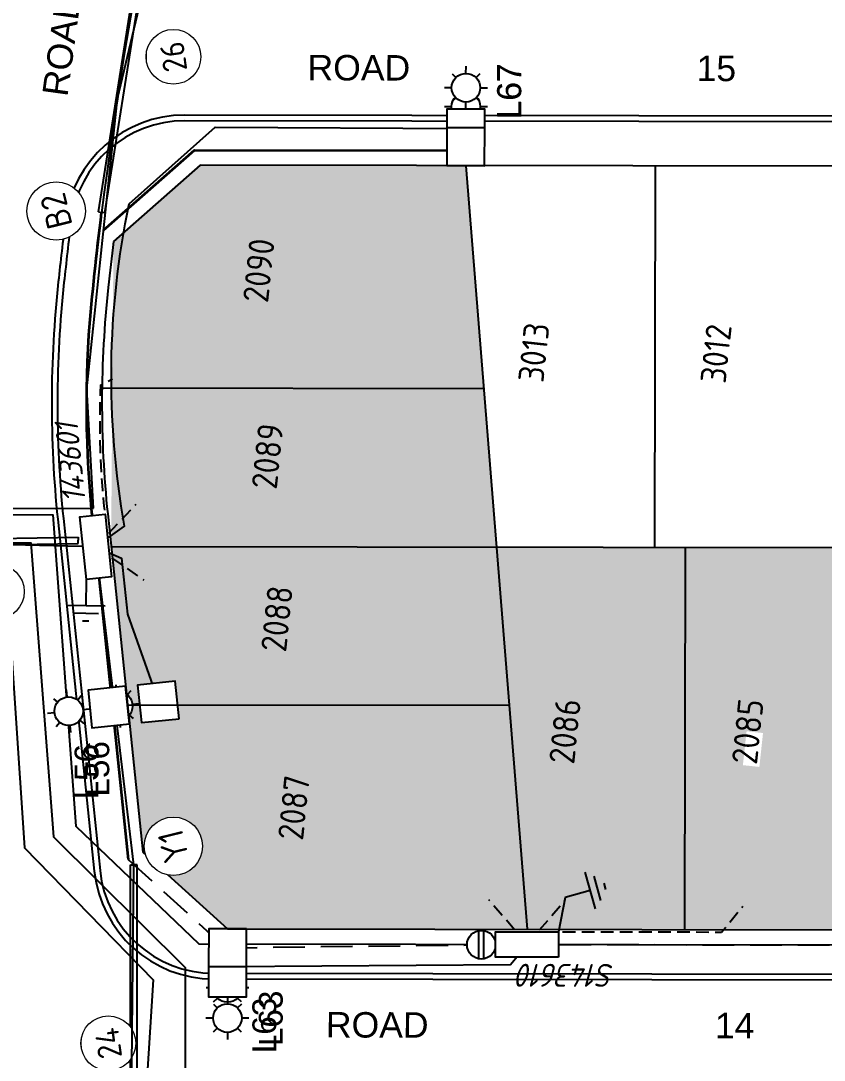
# Model space of a CAD drawing. Extents: x 294483 to 298733, y 6233899 to 6239242.
# Drawn here: x 296366.6 to 296429.7, y 6236632.6 to 6236714.3 of the extents above; entities that cross this region are included whole.
import ezdxf
from ezdxf.enums import TextEntityAlignment as Align

# ---------------------------------------------------------------- set-up
doc = ezdxf.new("R2010")
doc.units = 0
doc.linetypes.add('DASHED', pattern=[0.75, 0.5, -0.25])
doc.linetypes.add('Trench-Service', pattern=[1.5, 1, -0.5])
for name, color, linetype in [('_User Duct ID', 3, 'Continuous'), ('Duct_SP_NEW', 2, 'Continuous'), ('Equip_LV_NEW', 2, 'Continuous'), ('Equip_SP_SL_NEW', 2, 'Continuous'), ('Mains_HV_NEW_U72', 2, 'Continuous'), ('Mains_LV_NEW_T84', 2, 'Continuous'), ('Notes', 7, 'Continuous'), ('Notes_LV_MISC', 7, 'Continuous'), ('Notes_SL_MISC', 7, 'Continuous'), ('Notes_SP_NEW', 2, 'Continuous'), ('Services_SP_NEW_UG', 2, 'Trench-Service'), ('SupportsOH_SP_TR_HV_LV_SL_EXT', 7, 'Continuous'), ('SupportsUG_SP_LV_NEW', 2, 'Continuous'), ('SupportsUG_SP_LV_SL_NEW', 2, 'Continuous'), ('Trench_SP_NEW', 2, 'Continuous')]:
    doc.layers.add(name, color=color, linetype=linetype)
doc.layers.add('Cadastre Land Parcels_SP_EXT', color=9, linetype='Continuous', lineweight=5)
doc.styles.add('iecARIAL', font='arial.ttf', dxfattribs={"height": 2})
doc.styles.add('ieISOCP', font='isocp.shx')
doc.styles.add('POLE_LABEL', font='arial.ttf')
doc.styles.add('SL_LABEL', font='arial.ttf')
doc.styles.get("Standard").update_dxf_attribs({"font": 'isocp.shx'})
doc.linetypes.add('Cable 4', pattern='A,5.25,-0.1,["o",Standard,S=2,R=0,X=1.5,Y=-0.7],-4', length=9.35)
doc.linetypes.add('Cable New UG', pattern='A,7,-0.25,["x",Standard,S=2,R=0,X=0.2,Y=-0.8],-2.1', length=9.35)
doc.linetypes.add('IE Trench HV', pattern='A,7,-0.2,["/",Standard,S=3,R=0,X=0.6,Y=-1.4],-2.5', length=9.7)

# ---------------------------------------------------------------- blocks, each defined once
blk = doc.blocks.new('PILLAR_NEW')
for tag, height, flags, p in [('ASSET_NUM', 2.5, 8, (2, 4)), ('STREET_CODE', 0.2, 9, (1.5, 2)), ('OWNED_BY', 0.2, 9, (1.5, 1.8)), ('OPERATED_BY', 0.2, 9, (1.5, 1.6))]:
    blk.add_attdef(tag, text='', height=height, dxfattribs=dict(flags=flags)).set_placement(p, align=Align.MIDDLE_LEFT)
blk.add_wipeout([(-2.475, 0.99), (2.475, 0.99), (2.475, -0.99), (-2.475, -0.99)])
at = {"lineweight": -3}
blk.add_lwpolyline([(-2.475, 0.99), (2.475, 0.99), (2.475, -0.99), (-2.475, -0.99)], close=True, dxfattribs=at)
for tag, flags, p in [('STATE', 9, (1.5, 1.2)), ('SUPPORT_TYPE', 9, (1.5, 1)), ('MAINTAINED_BY', 9, (1.5, 1.4)), ('USAGE', 9, (1.5, 0.8)), ('SUBURB', 9, (1.5, 0.2)), ('STREETNAME', 9, (1.5, 0)), ('LEGEND', 9, (1.5, 0.6)), ('PARENT', 9, (1.5, 0.4)), ('Z', 1, (1.5, -0.6)), ('LOCATION', 9, (1.5, -0.2)), ('NOTES', 9, (1.5, -0.4))]:
    blk.add_attdef(tag, text='', height=0.2, dxfattribs=dict(flags=flags)).set_placement(p, align=Align.MIDDLE_LEFT)
blk = doc.blocks.new('*U23')
blk.add_line((0, 0), (0, 0))
for tag, p, flags in [('Z', (0, 0), 1), ('OPERATED_BY', (0, -9.61), 9)]:
    blk.add_attdef(tag, p, '', height=0.2, dxfattribs=dict(flags=flags))
at = {"style": 'SL_LABEL', "flags": 9}
blk.add_attdef('STREET_CODE', text='', height=0.2, dxfattribs=at).set_placement((0, -0.2), align=Align.MIDDLE_LEFT)
for tag, height, flags, p in [('CONSTRUCTED_VOLTAGE', 0.2, 9, (0, -0.4)), ('CONTROL_TYPE', 0.2, 9, (0, -0.6)), ('LANTERN_PURPOSE', 0.2, 9, (0, -0.8)), ('LANTERN_TYPE', 0.2, 9, (0, -1)), ('STATE', 0.2, 9, (0, -2)), ('NO_PHASES', 0.2, 9, (0, -1.2)), ('OPERATING_VOLTAGE', 0.2, 9, (0, -1.4)), ('ORIENTATION', 0.2, 9, (0, -1.6)), ('OWNED_BY', 0.2, 9, (0, -1.8)), ('USAGE', 0.2, 9, (0, -2.2)), ('LNUMBER', 2.5, 8, (1.2, -2.8)), ('CEXIST', 0.2, 9, (0, -2.4)), ('CNEW', 0.2, 9, (0, -2.6)), ('CNUMBER', 0.2, 9, (0, -2.8)), ('CREMOVE', 0.2, 9, (0, -3)), ('CREPLACE', 0.2, 9, (0, -3.2)), ('LKINGHEIGHT', 0.2, 9, (0, -3.4)), ('LBRACKET', 0.2, 9, (0, -3.6)), ('LBRACKETVOCAB', 0.2, 9, (0, -3.8)), ('LCATEGORY', 0.2, 9, (0, -4)), ('LCHARGE1', 0.2, 9, (0, -4.2)), ('LCHARGE1PERCENT', 0.2, 9, (0, -4.4)), ('LCHARGE2', 0.2, 9, (0, -4.6)), ('LCHARGE2PERCENT', 0.2, 9, (0, -4.8)), ('LCHARGE3', 0.2, 9, (0, -5)), ('LCHARGE3PERCENT', 0.2, 9, (0, -5.2)), ('LEXIST', 0.2, 9, (0, -5.4)), ('LLAMP', 0.2, 9, (0, -5.6)), ('LLAMPVOCAB', 0.2, 9, (0, -5.8)), ('LMAST', 0.2, 9, (0, -6)), ('LMASTVOCAB', 0.2, 9, (0, -6.2)), ('LNEW', 0.2, 9, (0, -6.4)), ('LANTNUMBER', 0.2, 9, (0, -6.6)), ('LOUTREACH', 0.2, 9, (0, -7)), ('LOUTREACHVOCAB', 0.2, 9, (0, -7.2)), ('LRATECODE', 0.2, 9, (0, -7.4)), ('LREMOVE', 0.2, 9, (0, -7.6)), ('SUBURB', 0.2, 9, (0, -8.6)), ('STREETNAME', 0.2, 9, (0, -8.8)), ('LREPLACE', 0.2, 9, (0, -7.8)), ('LTYPE', 0.2, 9, (0, -8)), ('LTYPEVOCAB', 0.2, 9, (0, -8.2)), ('LEGEND', 0.2, 9, (0, -8.4)), ('LOCATION', 0.2, 9, (0, -9)), ('NOTES', 0.2, 9, (0, -9.2)), ('MAINTAINED_BY', 0.2, 9, (0, -9.86))]:
    blk.add_attdef(tag, text='', height=height, dxfattribs=dict(flags=flags)).set_placement(p, align=Align.MIDDLE_LEFT)
at = {"color": 82, "lineweight": 25, "true_color": 0x23df20}
blk.add_wipeout([(0, 5.72), (-0.43, 5.65), (-0.86, 5.45), (-1.18, 5.14), (-1.35, 4.86), (-1.5, 4.22), (-1.33, 3.53), (-1.06, 3.16), (-0.61, 2.85), (0, 2.72), (0.67, 2.87), (1.06, 3.16), (1.35, 3.57), (1.5, 4.22), (1.39, 4.77), (1.06, 5.28), (0.64, 5.58)], dxfattribs=at)
for p, q in [((-1.46, 5.68), (-1.06, 5.28)), ((0, 5.72), (0, 6.47)), ((1.46, 5.68), (1.06, 5.28)), ((-2.25, 4.22), (-1.5, 4.22)), ((1.5, 4.22), (2.25, 4.22)), ((-1.46, 2.76), (-1.06, 3.16)), ((0, 0), (0, 2.72)), ((1.46, 2.76), (1.06, 3.16))]:
    blk.add_line(p, q)
blk.add_circle((0, 4.22), 1.5)
blk = doc.blocks.new('COLUMN_NEW')
for tag, height, flags, p in [('ASSET_NUM', 2.5, 8, (2, 2)), ('STREETNAME', 0.2, 9, (1.5, -2)), ('LOCATION', 0.2, 9, (1.5, -2.2)), ('NOTES', 0.2, 9, (1.5, -2.4)), ('Z', 0.2, 1, (1.5, -2.8)), ('LABEL_ALIGNMENT', 0.2, 9, (1.5, -2.6))]:
    blk.add_attdef(tag, text='', height=height, dxfattribs=dict(flags=flags)).set_placement(p, align=Align.MIDDLE_LEFT)
blk.add_wipeout([(-1.485, -1.485), (1.485, -1.485), (1.485, 1.485), (-1.485, 1.485)])
at = {"lineweight": -3}
blk.add_lwpolyline([(-1.485, -1.485), (1.485, -1.485), (1.485, 1.485), (-1.485, 1.485)], close=True, dxfattribs=at)
at = {"style": 'POLE_LABEL', "flags": 9}
blk.add_attdef('STRUCTURE_PLANT_NUMBER', text='', height=0.2, dxfattribs=at).set_placement((1.5, 0.242), align=Align.MIDDLE_LEFT)
at = {"flags": 9}
for tag, p in [('STREET_CODE', (1.5, 0)), ('COLUMN_TYPE', (1.5, -0.2)), ('OWNED_BY', (1.5, -0.4)), ('OPERATED_BY', (1.5, -0.6)), ('MAINTAINED_BY', (1.5, -0.8)), ('STATE', (1.5, -1)), ('USAGE', (1.5, -1.2)), ('LEGEND', (1.5, -1.4)), ('PARENT', (1.5, -1.6)), ('SUBURB', (1.5, -1.8))]:
    blk.add_attdef(tag, text='', height=0.2, dxfattribs=at).set_placement(p, align=Align.MIDDLE_LEFT)
blk = doc.blocks.new('*U29')
blk.add_line((0, 0), (0, 0))
for tag, p, flags in [('Z', (0, 0), 1), ('OPERATED_BY', (0, -9.61), 9)]:
    blk.add_attdef(tag, p, '', height=0.2, dxfattribs=dict(flags=flags))
at = {"style": 'SL_LABEL', "flags": 9}
blk.add_attdef('STREET_CODE', text='', height=0.2, dxfattribs=at).set_placement((0, -0.2), align=Align.MIDDLE_LEFT)
for tag, height, flags, p in [('CONSTRUCTED_VOLTAGE', 0.2, 9, (0, -0.4)), ('CONTROL_TYPE', 0.2, 9, (0, -0.6)), ('LANTERN_PURPOSE', 0.2, 9, (0, -0.8)), ('LANTERN_TYPE', 0.2, 9, (0, -1)), ('STATE', 0.2, 9, (0, -2)), ('NO_PHASES', 0.2, 9, (0, -1.2)), ('OPERATING_VOLTAGE', 0.2, 9, (0, -1.4)), ('ORIENTATION', 0.2, 9, (0, -1.6)), ('OWNED_BY', 0.2, 9, (0, -1.8)), ('USAGE', 0.2, 9, (0, -2.2)), ('LNUMBER', 2.5, 8, (1.2, -2.8)), ('CEXIST', 0.2, 9, (0, -2.4)), ('CNEW', 0.2, 9, (0, -2.6)), ('CNUMBER', 0.2, 9, (0, -2.8)), ('CREMOVE', 0.2, 9, (0, -3)), ('CREPLACE', 0.2, 9, (0, -3.2)), ('LKINGHEIGHT', 0.2, 9, (0, -3.4)), ('LBRACKET', 0.2, 9, (0, -3.6)), ('LBRACKETVOCAB', 0.2, 9, (0, -3.8)), ('LCATEGORY', 0.2, 9, (0, -4)), ('LCHARGE1', 0.2, 9, (0, -4.2)), ('LCHARGE1PERCENT', 0.2, 9, (0, -4.4)), ('LCHARGE2', 0.2, 9, (0, -4.6)), ('LCHARGE2PERCENT', 0.2, 9, (0, -4.8)), ('LCHARGE3', 0.2, 9, (0, -5)), ('LCHARGE3PERCENT', 0.2, 9, (0, -5.2)), ('LEXIST', 0.2, 9, (0, -5.4)), ('LLAMP', 0.2, 9, (0, -5.6)), ('LLAMPVOCAB', 0.2, 9, (0, -5.8)), ('LMAST', 0.2, 9, (0, -6)), ('LMASTVOCAB', 0.2, 9, (0, -6.2)), ('LNEW', 0.2, 9, (0, -6.4)), ('LANTNUMBER', 0.2, 9, (0, -6.6)), ('LOUTREACH', 0.2, 9, (0, -7)), ('LOUTREACHVOCAB', 0.2, 9, (0, -7.2)), ('LRATECODE', 0.2, 9, (0, -7.4)), ('LREMOVE', 0.2, 9, (0, -7.6)), ('SUBURB', 0.2, 9, (0, -8.6)), ('STREETNAME', 0.2, 9, (0, -8.8)), ('LREPLACE', 0.2, 9, (0, -7.8)), ('LTYPE', 0.2, 9, (0, -8)), ('LTYPEVOCAB', 0.2, 9, (0, -8.2)), ('LEGEND', 0.2, 9, (0, -8.4)), ('LOCATION', 0.2, 9, (0, -9)), ('NOTES', 0.2, 9, (0, -9.2)), ('MAINTAINED_BY', 0.2, 9, (0, -9.86))]:
    blk.add_attdef(tag, text='', height=height, dxfattribs=dict(flags=flags)).set_placement(p, align=Align.MIDDLE_LEFT)
at = {"color": 82, "lineweight": 25, "true_color": 0x23df20}
blk.add_wipeout([(0, 5.72), (-0.43, 5.65), (-0.86, 5.45), (-1.18, 5.14), (-1.35, 4.86), (-1.5, 4.22), (-1.33, 3.53), (-1.06, 3.16), (-0.61, 2.85), (0, 2.72), (0.67, 2.87), (1.06, 3.16), (1.35, 3.57), (1.5, 4.22), (1.39, 4.77), (1.06, 5.28), (0.64, 5.58)], dxfattribs=at)
for p, q in [((-1.46, 5.68), (-1.06, 5.28)), ((0, 5.72), (0, 6.47)), ((1.46, 5.68), (1.06, 5.28)), ((-2.25, 4.22), (-1.5, 4.22)), ((1.5, 4.22), (2.25, 4.22)), ((-1.46, 2.76), (-1.06, 3.16)), ((0, 0), (0, 2.72)), ((1.46, 2.76), (1.06, 3.16))]:
    blk.add_line(p, q)
blk.add_circle((0, 4.22), 1.5)
blk = doc.blocks.new('DUCT_INDICATOR')
at = {"color": 7, "lineweight": 9}
blk.add_attdef('CODE', text='', height=1.8, dxfattribs=at).set_placement((-4.4, 4.91), align=Align.MIDDLE_CENTER)
at = {"color": 7, "linetype": 'Continuous'}
blk.add_wipeout([(0, 2.87), (-0.98, 2.7), (-1.6, 2.39), (-2.18, 1.88), (-2.67, 1.06), (-2.87, 0), (-2.74, -0.87), (-2.4, -1.58), (-1.97, -2.09), (-1.13, -2.64), (-0.48, -2.83), (0.75, -2.78), (1.67, -2.34), (2.39, -1.59), (2.69, -1), (2.84, -0.42), (2.87, 0), (2.82, 0.56), (2.68, 1.05), (2.49, 1.44), (2.19, 1.86), (1.81, 2.23), (1.32, 2.55), (0.85, 2.75)], dxfattribs=at)
at = {"color": 7, "lineweight": 18}
blk.add_circle((0, 0), 2.87, dxfattribs=at)
at = {"color": 7, "lineweight": 9, "flags": 1}
blk.add_attdef('Z', (0, 0), '', height=0.2, dxfattribs=at)
blk = doc.blocks.new('*U119')
blk.add_line((0, 0), (0, 0))
for tag, p, flags in [('Z', (0, 0), 1), ('OPERATED_BY', (0, -9.61), 9)]:
    blk.add_attdef(tag, p, '', height=0.2, dxfattribs=dict(flags=flags))
at = {"style": 'SL_LABEL', "flags": 9}
blk.add_attdef('STREET_CODE', text='', height=0.2, dxfattribs=at).set_placement((0, -0.2), align=Align.MIDDLE_LEFT)
for tag, height, flags, p in [('CONSTRUCTED_VOLTAGE', 0.2, 9, (0, -0.4)), ('CONTROL_TYPE', 0.2, 9, (0, -0.6)), ('LANTERN_PURPOSE', 0.2, 9, (0, -0.8)), ('LANTERN_TYPE', 0.2, 9, (0, -1)), ('STATE', 0.2, 9, (0, -2)), ('NO_PHASES', 0.2, 9, (0, -1.2)), ('OPERATING_VOLTAGE', 0.2, 9, (0, -1.4)), ('ORIENTATION', 0.2, 9, (0, -1.6)), ('OWNED_BY', 0.2, 9, (0, -1.8)), ('USAGE', 0.2, 9, (0, -2.2)), ('LNUMBER', 2.5, 8, (1.2, -2.8)), ('CEXIST', 0.2, 9, (0, -2.4)), ('CNEW', 0.2, 9, (0, -2.6)), ('CNUMBER', 0.2, 9, (0, -2.8)), ('CREMOVE', 0.2, 9, (0, -3)), ('CREPLACE', 0.2, 9, (0, -3.2)), ('LKINGHEIGHT', 0.2, 9, (0, -3.4)), ('LBRACKET', 0.2, 9, (0, -3.6)), ('LBRACKETVOCAB', 0.2, 9, (0, -3.8)), ('LCATEGORY', 0.2, 9, (0, -4)), ('LCHARGE1', 0.2, 9, (0, -4.2)), ('LCHARGE1PERCENT', 0.2, 9, (0, -4.4)), ('LCHARGE2', 0.2, 9, (0, -4.6)), ('LCHARGE2PERCENT', 0.2, 9, (0, -4.8)), ('LCHARGE3', 0.2, 9, (0, -5)), ('LCHARGE3PERCENT', 0.2, 9, (0, -5.2)), ('LEXIST', 0.2, 9, (0, -5.4)), ('LLAMP', 0.2, 9, (0, -5.6)), ('LLAMPVOCAB', 0.2, 9, (0, -5.8)), ('LMAST', 0.2, 9, (0, -6)), ('LMASTVOCAB', 0.2, 9, (0, -6.2)), ('LNEW', 0.2, 9, (0, -6.4)), ('LANTNUMBER', 0.2, 9, (0, -6.6)), ('LOUTREACH', 0.2, 9, (0, -7)), ('LOUTREACHVOCAB', 0.2, 9, (0, -7.2)), ('LRATECODE', 0.2, 9, (0, -7.4)), ('LREMOVE', 0.2, 9, (0, -7.6)), ('SUBURB', 0.2, 9, (0, -8.6)), ('STREETNAME', 0.2, 9, (0, -8.8)), ('LREPLACE', 0.2, 9, (0, -7.8)), ('LTYPE', 0.2, 9, (0, -8)), ('LTYPEVOCAB', 0.2, 9, (0, -8.2)), ('LEGEND', 0.2, 9, (0, -8.4)), ('LOCATION', 0.2, 9, (0, -9)), ('NOTES', 0.2, 9, (0, -9.2)), ('MAINTAINED_BY', 0.2, 9, (0, -9.86))]:
    blk.add_attdef(tag, text='', height=height, dxfattribs=dict(flags=flags)).set_placement(p, align=Align.MIDDLE_LEFT)
at = {"color": 82, "lineweight": 25, "true_color": 0x23df20}
blk.add_wipeout([(0, 5.72), (-0.43, 5.65), (-0.86, 5.45), (-1.18, 5.14), (-1.35, 4.86), (-1.5, 4.22), (-1.33, 3.53), (-1.06, 3.16), (-0.61, 2.85), (0, 2.72), (0.67, 2.87), (1.06, 3.16), (1.35, 3.57), (1.5, 4.22), (1.39, 4.77), (1.06, 5.28), (0.64, 5.58)], dxfattribs=at)
for p, q in [((-1.46, 5.68), (-1.06, 5.28)), ((0, 5.72), (0, 6.47)), ((1.46, 5.68), (1.06, 5.28)), ((-2.25, 4.22), (-1.5, 4.22)), ((1.5, 4.22), (2.25, 4.22)), ((-1.46, 2.76), (-1.06, 3.16)), ((0, 0), (0, 2.72)), ((1.46, 2.76), (1.06, 3.16))]:
    blk.add_line(p, q)
blk.add_circle((0, 4.22), 1.5)
blk = doc.blocks.new('*U84')
blk.add_line((0, 0), (0, 0))
for tag, p, flags in [('Z', (0, 0), 1), ('OPERATED_BY', (0, -9.61), 9)]:
    blk.add_attdef(tag, p, '', height=0.2, dxfattribs=dict(flags=flags))
at = {"style": 'SL_LABEL', "flags": 9}
blk.add_attdef('STREET_CODE', text='', height=0.2, dxfattribs=at).set_placement((0, -0.2), align=Align.MIDDLE_LEFT)
for tag, height, flags, p in [('CONSTRUCTED_VOLTAGE', 0.2, 9, (0, -0.4)), ('CONTROL_TYPE', 0.2, 9, (0, -0.6)), ('LANTERN_PURPOSE', 0.2, 9, (0, -0.8)), ('LANTERN_TYPE', 0.2, 9, (0, -1)), ('STATE', 0.2, 9, (0, -2)), ('NO_PHASES', 0.2, 9, (0, -1.2)), ('OPERATING_VOLTAGE', 0.2, 9, (0, -1.4)), ('ORIENTATION', 0.2, 9, (0, -1.6)), ('OWNED_BY', 0.2, 9, (0, -1.8)), ('USAGE', 0.2, 9, (0, -2.2)), ('LNUMBER', 2.5, 8, (1.2, -2.8)), ('CEXIST', 0.2, 9, (0, -2.4)), ('CNEW', 0.2, 9, (0, -2.6)), ('CNUMBER', 0.2, 9, (0, -2.8)), ('CREMOVE', 0.2, 9, (0, -3)), ('CREPLACE', 0.2, 9, (0, -3.2)), ('LKINGHEIGHT', 0.2, 9, (0, -3.4)), ('LBRACKET', 0.2, 9, (0, -3.6)), ('LBRACKETVOCAB', 0.2, 9, (0, -3.8)), ('LCATEGORY', 0.2, 9, (0, -4)), ('LCHARGE1', 0.2, 9, (0, -4.2)), ('LCHARGE1PERCENT', 0.2, 9, (0, -4.4)), ('LCHARGE2', 0.2, 9, (0, -4.6)), ('LCHARGE2PERCENT', 0.2, 9, (0, -4.8)), ('LCHARGE3', 0.2, 9, (0, -5)), ('LCHARGE3PERCENT', 0.2, 9, (0, -5.2)), ('LEXIST', 0.2, 9, (0, -5.4)), ('LLAMP', 0.2, 9, (0, -5.6)), ('LLAMPVOCAB', 0.2, 9, (0, -5.8)), ('LMAST', 0.2, 9, (0, -6)), ('LMASTVOCAB', 0.2, 9, (0, -6.2)), ('LNEW', 0.2, 9, (0, -6.4)), ('LANTNUMBER', 0.2, 9, (0, -6.6)), ('LOUTREACH', 0.2, 9, (0, -7)), ('LOUTREACHVOCAB', 0.2, 9, (0, -7.2)), ('LRATECODE', 0.2, 9, (0, -7.4)), ('LREMOVE', 0.2, 9, (0, -7.6)), ('SUBURB', 0.2, 9, (0, -8.6)), ('STREETNAME', 0.2, 9, (0, -8.8)), ('LREPLACE', 0.2, 9, (0, -7.8)), ('LTYPE', 0.2, 9, (0, -8)), ('LTYPEVOCAB', 0.2, 9, (0, -8.2)), ('LEGEND', 0.2, 9, (0, -8.4)), ('LOCATION', 0.2, 9, (0, -9)), ('NOTES', 0.2, 9, (0, -9.2)), ('MAINTAINED_BY', 0.2, 9, (0, -9.86))]:
    blk.add_attdef(tag, text='', height=height, dxfattribs=dict(flags=flags)).set_placement(p, align=Align.MIDDLE_LEFT)
at = {"color": 82, "lineweight": 25, "true_color": 0x23df20}
blk.add_wipeout([(0, 5.72), (-0.43, 5.65), (-0.86, 5.45), (-1.18, 5.14), (-1.35, 4.86), (-1.5, 4.22), (-1.33, 3.53), (-1.06, 3.16), (-0.61, 2.85), (0, 2.72), (0.67, 2.87), (1.06, 3.16), (1.35, 3.57), (1.5, 4.22), (1.39, 4.77), (1.06, 5.28), (0.64, 5.58)], dxfattribs=at)
for p, q in [((-1.46, 5.68), (-1.06, 5.28)), ((0, 5.72), (0, 6.47)), ((1.46, 5.68), (1.06, 5.28)), ((-2.25, 4.22), (-1.5, 4.22)), ((1.5, 4.22), (2.25, 4.22)), ((-1.46, 2.76), (-1.06, 3.16)), ((0, 0), (0, 2.72)), ((1.46, 2.76), (1.06, 3.16))]:
    blk.add_line(p, q)
blk.add_circle((0, 4.22), 1.5)
blk = doc.blocks.new('*U96')
blk.add_line((0, 0), (0, 0))
for tag, p, flags in [('Z', (0, 0), 1), ('OPERATED_BY', (0, -9.61), 9)]:
    blk.add_attdef(tag, p, '', height=0.2, dxfattribs=dict(flags=flags))
at = {"style": 'SL_LABEL', "flags": 9}
blk.add_attdef('STREET_CODE', text='', height=0.2, dxfattribs=at).set_placement((0, -0.2), align=Align.MIDDLE_LEFT)
for tag, height, flags, p in [('CONSTRUCTED_VOLTAGE', 0.2, 9, (0, -0.4)), ('CONTROL_TYPE', 0.2, 9, (0, -0.6)), ('LANTERN_PURPOSE', 0.2, 9, (0, -0.8)), ('LANTERN_TYPE', 0.2, 9, (0, -1)), ('STATE', 0.2, 9, (0, -2)), ('NO_PHASES', 0.2, 9, (0, -1.2)), ('OPERATING_VOLTAGE', 0.2, 9, (0, -1.4)), ('ORIENTATION', 0.2, 9, (0, -1.6)), ('OWNED_BY', 0.2, 9, (0, -1.8)), ('USAGE', 0.2, 9, (0, -2.2)), ('LNUMBER', 2.5, 8, (1.2, -2.8)), ('CEXIST', 0.2, 9, (0, -2.4)), ('CNEW', 0.2, 9, (0, -2.6)), ('CNUMBER', 0.2, 9, (0, -2.8)), ('CREMOVE', 0.2, 9, (0, -3)), ('CREPLACE', 0.2, 9, (0, -3.2)), ('LKINGHEIGHT', 0.2, 9, (0, -3.4)), ('LBRACKET', 0.2, 9, (0, -3.6)), ('LBRACKETVOCAB', 0.2, 9, (0, -3.8)), ('LCATEGORY', 0.2, 9, (0, -4)), ('LCHARGE1', 0.2, 9, (0, -4.2)), ('LCHARGE1PERCENT', 0.2, 9, (0, -4.4)), ('LCHARGE2', 0.2, 9, (0, -4.6)), ('LCHARGE2PERCENT', 0.2, 9, (0, -4.8)), ('LCHARGE3', 0.2, 9, (0, -5)), ('LCHARGE3PERCENT', 0.2, 9, (0, -5.2)), ('LEXIST', 0.2, 9, (0, -5.4)), ('LLAMP', 0.2, 9, (0, -5.6)), ('LLAMPVOCAB', 0.2, 9, (0, -5.8)), ('LMAST', 0.2, 9, (0, -6)), ('LMASTVOCAB', 0.2, 9, (0, -6.2)), ('LNEW', 0.2, 9, (0, -6.4)), ('LANTNUMBER', 0.2, 9, (0, -6.6)), ('LOUTREACH', 0.2, 9, (0, -7)), ('LOUTREACHVOCAB', 0.2, 9, (0, -7.2)), ('LRATECODE', 0.2, 9, (0, -7.4)), ('LREMOVE', 0.2, 9, (0, -7.6)), ('SUBURB', 0.2, 9, (0, -8.6)), ('STREETNAME', 0.2, 9, (0, -8.8)), ('LREPLACE', 0.2, 9, (0, -7.8)), ('LTYPE', 0.2, 9, (0, -8)), ('LTYPEVOCAB', 0.2, 9, (0, -8.2)), ('LEGEND', 0.2, 9, (0, -8.4)), ('LOCATION', 0.2, 9, (0, -9)), ('NOTES', 0.2, 9, (0, -9.2)), ('MAINTAINED_BY', 0.2, 9, (0, -9.86))]:
    blk.add_attdef(tag, text='', height=height, dxfattribs=dict(flags=flags)).set_placement(p, align=Align.MIDDLE_LEFT)
at = {"color": 82, "lineweight": 25, "true_color": 0x23df20}
blk.add_wipeout([(0, 5.72), (-0.43, 5.65), (-0.86, 5.45), (-1.18, 5.14), (-1.35, 4.86), (-1.5, 4.22), (-1.33, 3.53), (-1.06, 3.16), (-0.61, 2.85), (0, 2.72), (0.67, 2.87), (1.06, 3.16), (1.35, 3.57), (1.5, 4.22), (1.39, 4.77), (1.06, 5.28), (0.64, 5.58)], dxfattribs=at)
for p, q in [((-1.46, 5.68), (-1.06, 5.28)), ((0, 5.72), (0, 6.47)), ((1.46, 5.68), (1.06, 5.28)), ((-2.25, 4.22), (-1.5, 4.22)), ((1.5, 4.22), (2.25, 4.22)), ((-1.46, 2.76), (-1.06, 3.16)), ((0, 0), (0, 2.72)), ((1.46, 2.76), (1.06, 3.16))]:
    blk.add_line(p, q)
blk.add_circle((0, 4.22), 1.5)
blk = doc.blocks.new('Earth')
for p, q in [((0, -2.044), (0, 0)), ((-1.5, -2.044), (1.5, -2.044)), ((-1, -2.644), (1, -2.644)), ((-0.25, -3.244), (0.25, -3.244))]:
    blk.add_line(p, q)
blk = doc.blocks.new('*U193')
for tag, flags, p in [('ACTUAL_STATUS', 9, (1.5, 0)), ('STATE', 9, (1.5, -1)), ('CONSTRUCTED_VOLTAGE', 9, (1.5, -0.2)), ('NO_PHASES', 9, (1.5, -0.4)), ('OPERATING_VOLTAGE', 9, (1.5, -0.6)), ('ORIENTATION', 9, (1.5, -0.8)), ('SWITCH_TYPE', 9, (1.5, -1.2)), ('USAGE', 9, (1.5, -1.4)), ('NOTES', 9, (1.5, -1.6)), ('OWNED_BY', 9, (1.5, -1.8)), ('OPERATED_BY', 9, (1.5, -2)), ('MAINTAINED_BY', 9, (1.5, -2.2)), ('TYPE', 9, (1.5, -2.6)), ('Z', 1, (1.5, -2.8)), ('NUMBER_OF_PHASES', 9, (1.5, -2.4))]:
    blk.add_attdef(tag, text='', height=0.2, dxfattribs=dict(flags=flags)).set_placement(p, align=Align.MIDDLE_LEFT)
blk.add_wipeout([(11.12, -3.99), (11.03, -3.83), (10.92, -3.67), (10.8, -3.53), (10.66, -3.41), (10.5, -3.31), (10.33, -3.23), (10.15, -3.17), (9.97, -3.13), (9.78, -3.11), (9.59, -3.12), (9.41, -3.16), (9.23, -3.21), (9.06, -3.29), (8.9, -3.39), (8.75, -3.51), (8.62, -3.64), (8.51, -3.79), (8.42, -3.95), (8.35, -4.13), (8.3, -4.31), (8.27, -4.49), (8.27, -4.68), (8.29, -4.87), (8.33, -5.05), (8.4, -5.23), (8.49, -5.39), (8.6, -5.55), (8.72, -5.68), (8.87, -5.81), (9.02, -5.91), (9.19, -5.99), (9.37, -6.05), (9.55, -6.09), (9.74, -6.1), (9.93, -6.09), (10.11, -6.06), (10.29, -6.01), (10.46, -5.93), (10.62, -5.83), (10.77, -5.71), (10.9, -5.58), (11.01, -5.43), (11.1, -5.26), (11.18, -5.09), (11.22, -4.91), (11.25, -4.72), (11.25, -4.54), (11.23, -4.35), (11.19, -4.17)])
for p, q in [((8.29, -4.32), (11.06, -5.36)), ((8.46, -3.86), (11.23, -4.89))]:
    blk.add_line(p, q)
blk.add_circle((9.76, -4.61), 1.5)

msp = doc.modelspace()

# ---------------------------------------------------------------- linework, layer by layer
at = {"layer": 'Cadastre Land Parcels_SP_EXT'}
for p, q in [((296380.67435, 6236702.95341), (296373.85123, 6236696.95764)), ((296575.75872, 6236702.66525), (296380.67435, 6236702.95341)), ((296401.5409, 6236702.92259), (296406.3732, 6236642.91539)), ((296416.40704, 6236672.9006), (296416.45135, 6236702.90057)), ((296373.39533, 6236675.554), (296376.16201, 6236648.96002)), ((296578.96386, 6236672.66048), (296373.66481, 6236672.96374)), ((296418.77319, 6236642.89707), (296418.8175, 6236672.89704)), ((296376.16201, 6236648.96002), (296382.81962, 6236642.95018)), ((296382.81962, 6236642.95018), (296570.10904, 6236642.67353))]:
    msp.add_line(p, q, dxfattribs=at)
at = {"layer": 'Duct_SP_NEW'}
for p, q in [((296372.66593, 6236699.29015), (296376.53177, 6236723.71101)), ((296373.17954, 6236699.20885), (296377.04537, 6236723.62971)), ((296372.66593, 6236699.29015), (296372.92273, 6236699.2495)), ((296373.17954, 6236699.20885), (296372.92273, 6236699.2495)), ((296359.18421, 6236673.54631), (296371.06687, 6236673.73947)), ((296359.19267, 6236673.02638), (296371.07532, 6236673.21954)), ((296371.06687, 6236673.73947), (296371.0711, 6236673.4795)), ((296371.07532, 6236673.21954), (296371.0711, 6236673.4795)), ((296375.20116, 6236623.40426), (296375.20209, 6236647.98298)), ((296375.20209, 6236647.98298), (296375.46209, 6236647.98297)), ((296375.72209, 6236647.98296), (296375.46209, 6236647.98297)), ((296375.72116, 6236623.40424), (296375.72209, 6236647.98296))]:
    msp.add_line(p, q, dxfattribs=at)
at = {"layer": 'Mains_HV_NEW_U72', "color": 10, "linetype": 'Cable New UG', "ltscale": 0.75, "flags": 128}
msp.add_lwpolyline([(296341.33397, 6236690.07794), (296351.57068, 6236689.42221), (296351.54394, 6236678.60433), (296358.57402, 6236678.61226), (296358.95673, 6236675.94747), (296372.27098, 6236676.01141)], dxfattribs=at)
at = {"layer": 'Mains_LV_NEW_T84', "color": 170, "linetype": 'Cable New UG', "ltscale": 0.75}
msp.add_line((296380.56904, 6236641.7683), (296570.38799, 6236641.47312), dxfattribs=at)
at = {"layer": 'Mains_LV_NEW_T84', "color": 170, "linetype": 'Cable New UG', "ltscale": 0.75, "flags": 128}
for points in [[(296295.85395, 6236615.14103, -0.15769137), (296355.04454, 6236876.99874), (296375.00999, 6236907.27759), (296384.00685, 6236909.15664), (296404.1615, 6236894.58856), (296424.12852, 6236880.54028), (296425.69102, 6236871.15594, 0.12794525), (296358.72732, 6236694.96234), (296358.78647, 6236685.00611), (296358.78647, 6236685.00611), (296355.92607, 6236684.95887), (296356.13792, 6236688.0439), (296332.8444, 6236689.59663), (296332.04088, 6236677.54252), (296340.42371, 6236677.271)], [(296340.59541, 6236681.26161), (296335.01619, 6236681.50167), (296335.21874, 6236686.20925), (296354.7903, 6236685.19367), (296354.52164, 6236675.51122), (296369.08215, 6236675.49405, -0.00186296), (296369.08215, 6236675.49405), (296370.90438, 6236651.00183), (296380.56904, 6236641.7683)]]:
    msp.add_lwpolyline(points, format="xyb", dxfattribs=at)
at = {"layer": 'Mains_LV_NEW_T84', "color": 150, "linetype": 'Cable 4', "ltscale": 0.5, "flags": 128}
msp.add_lwpolyline([(296372.44947, 6236672.96573), (296374.72959, 6236674.58697, -0.0957053), (296375.07879, 6236699.92911), (296381.85652, 6236705.96262), (296401.52701, 6236705.83642)], format="xyb", dxfattribs=at)
at = {"layer": 'Mains_LV_NEW_T84', "color": 170, "linetype": 'Cable New UG', "ltscale": 0.75, "flags": 128}
for points in [[(296339.9077, 6236665.27861), (296333.42974, 6236665.60638), (296333.15813, 6236660.23837), (296354.05394, 6236659.47524), (296354.36334, 6236673.28269), (296367.34917, 6236673.28269), (296369.12919, 6236650.17071), (296379.48733, 6236639.89446), (296379.48733, 6236627.10928), (296382.96588, 6236628.14995)], [(296339.9077, 6236669.29549), (296330.65674, 6236669.56046), (296330.21854, 6236657.26661), (296357.78717, 6236656.24202), (296357.79583, 6236670.87426), (296365.41484, 6236670.86437), (296366.85433, 6236649.31192), (296376.97409, 6236638.92456), (296376.24002, 6236627.35397), (296375.01674, 6236621.15055)]]:
    msp.add_lwpolyline(points, dxfattribs=at)
at = {"layer": 'Mains_LV_NEW_T84', "color": 150, "linetype": 'Cable 4', "ltscale": 0.5, "flags": 128}
for points in [[(296372.44947, 6236672.96573), (296374.4727, 6236672.08674), (296374.94985, 6236667.67468), (296377.3794, 6236660.78272), (296377.3794, 6236660.78272), (296377.3794, 6236660.78272), (296377.3794, 6236660.78272)], [(296382.81501, 6236639.97967), (296405.06417, 6236640.14213), (296406.3608, 6236641.7154), (296406.3608, 6236641.7154), (296406.3608, 6236641.7154), (296406.3608, 6236641.7154)]]:
    msp.add_lwpolyline(points, dxfattribs=at)
at = {"layer": 'Mains_LV_NEW_T84', "color": 170, "linetype": 'Cable New UG', "ltscale": 0.75}
for centre, radius, start, end in [((296730.80089, 6236654.36614), 360.68171, 164.3550176, 173.7732063), ((296459.23391, 6236684.11855), 87.48989, 173.8528246, 187.3269064)]:
    msp.add_arc(centre, radius, start, end, dxfattribs=at)
at = {"layer": 'Notes'}
for p, q in [((296380.67435, 6236702.95341), (296373.85123, 6236696.95764)), ((296416.40704, 6236672.9006), (296416.45135, 6236702.90057)), ((296418.77319, 6236642.89707), (296418.8175, 6236672.89704))]:
    msp.add_line(p, q, dxfattribs=at)
at = {"layer": 'Notes', "color": 254, "true_color": 0xd1d1d1}
msp.add_lwpolyline([(296381.7306, 6236639.00177), (296571.11597, 6236638.72207, 0.38735648), (296580.53818, 6236647.28473), (296585.1589, 6236696.27797, 0.44159051), (296575.76461, 6236706.61528), (296379.46543, 6236706.90522, 0.37932916), (296370.07175, 6236698.60556, 0.00333761), (296369.51327, 6236693.78565, 0.05313534), (296369.4665, 6236675.14532), (296372.34529, 6236647.47391, 0.38374387)], format="xyb", close=True, dxfattribs=at)
at = {"layer": 'Notes', "color": 254, "true_color": 0xd1d1d1, "flags": 128}
msp.add_lwpolyline([(296381.73127, 6236639.45177), (296571.11664, 6236639.17207, 0.38735648), (296580.09017, 6236647.32699), (296584.71089, 6236696.32022, 0.44159051), (296575.76394, 6236706.16528), (296379.46477, 6236706.45523, 0.37932916), (296370.5184, 6236698.55078, 0.00333761), (296369.96062, 6236693.73684, 0.05313534), (296369.91409, 6236675.19189), (296372.79287, 6236647.52048, 0.38374387)], format="xyb", close=True, dxfattribs=at)
at = {"layer": 'Notes', "flags": 128}
for points in [[(296402.95279, 6236685.38982), (296372.95282, 6236685.43413)], [(296402.95279, 6236685.38982), (296372.95282, 6236685.43413)], [(296404.95822, 6236660.48652), (296374.95825, 6236660.53084)]]:
    msp.add_lwpolyline(points, dxfattribs=at)
at = {"layer": 'Notes', "color": 254, "true_color": 0xd1d1d1}
for centre, radius, start, end in [((296730.81903, 6236654.36374), 445.5, 144.4875421, 177.8347981), ((296730.26881, 6236654.56405), 439.95, 144.4614014, 185.1853716), ((296730.26881, 6236654.56405), 439.5, 144.4614014, 185.1853716), ((296730.81897, 6236654.36366), 372, 144.4560252, 173.7731019), ((296730.81897, 6236654.36366), 371.55, 144.4560252, 173.7731019)]:
    msp.add_arc(centre, radius, start, end, dxfattribs=at)
at = {"layer": 'Notes'}
for centre, radius, start, end in [((296730.26881, 6236654.56405), 435, 144.6612315, 185.1853716), ((296730.81903, 6236654.36374), 375.5, 144.6822705, 173.7731405), ((296730.81903, 6236654.36374), 359.5, 173.1955585, 173.7731405), ((296730.81903, 6236654.36374), 359.5, 173.1955585, 173.7731405), ((296456.94442, 6236684.24596), 84, 173.7731405, 185.9401146)]:
    msp.add_arc(centre, radius, start, end, dxfattribs=at)
at = {"layer": 'Services_SP_NEW_UG', "flags": 128}
msp.add_lwpolyline([(296372.45814, 6236672.96552), (296373.18673, 6236675.52967), (296373.19667, 6236675.53071, -0.03931418), (296372.86272, 6236685.69167), (296373.77895, 6236686.18394)], format="xyb", dxfattribs=at)
for points in [[(296372.45814, 6236672.96552), (296375.62893, 6236676.31158)], [(296372.45814, 6236672.96552), (296376.24978, 6236670.34379)], [(296406.3608, 6236641.7154), (296403.36597, 6236645.21983)], [(296406.3608, 6236641.7154), (296409.36596, 6236645.21097)], [(296406.3608, 6236641.7154), (296408.83726, 6236642.70175), (296408.83727, 6236642.71175), (296421.6535, 6236642.69282), (296423.3252, 6236644.72045)]]:
    msp.add_lwpolyline(points, dxfattribs=at)
at = {"layer": 'Trench_SP_NEW', "color": 10, "linetype": 'IE Trench HV', "lineweight": 35, "ltscale": 0.35}
msp.add_line((296372.20177, 6236675.42983), (296375.01238, 6236648.39083), dxfattribs=at)
at = {"layer": 'Trench_SP_NEW', "color": 160, "linetype": 'DASHED', "ltscale": 5}
msp.add_line((296375.01238, 6236648.39083), (296382.65063, 6236641.46341), dxfattribs=at)
at = {"layer": 'Trench_SP_NEW', "color": 10, "linetype": 'IE Trench HV', "lineweight": 35, "ltscale": 0.35, "flags": 128}
msp.add_lwpolyline([(296372.47449, 6236672.81157, -0.04708459), (296371.9146, 6236689.62828, -0.01122497), (296372.92273, 6236699.2495, -0.06755932)], format="xyb", dxfattribs=at)
at = {"layer": 'Trench_SP_NEW', "color": 160, "linetype": 'DASHED', "ltscale": 5, "flags": 128}
msp.add_lwpolyline([(296382.65063, 6236641.46341), (296406.3608, 6236641.7154), (296461.3395, 6236641.64269), (296506.36871, 6236641.28268), (296518.93403, 6236641.55313), (296570.06606, 6236641.18813)], dxfattribs=at)
at = {"layer": 'Trench_SP_NEW', "color": 160, "linetype": 'DASHED', "ltscale": 5}
msp.add_arc((296730.81903, 6236654.36374), 374.3, 144.6822705, 173.7731405, dxfattribs=at)

# ---------------------------------------------------------------- block references
at = {"layer": 'Notes_LV_MISC'}
for p, rotation in [((296371.72956, 6236670.40136), 359.0710711808597), ((296409.3578, 6236645.40499), 105.7153698142324)]:
    msp.add_blockref('Earth', p, dxfattribs=dict(at, rotation=rotation))

# ---------------------------------------------------------------- texts
at = {"layer": 'Notes', "style": 'iecARIAL'}
for s, rotation, p in [('ROAD                             12', 82.2047414, (296370.22692, 6236708.29077)), ('ROAD                             15', 359.8897571, (296389.10619, 6236709.63184)), ('ROAD                             14', 359.8897571, (296390.54905, 6236634.40434))]:
    msp.add_text(s, height=2, rotation=rotation, dxfattribs=at).set_placement(p)
at = {"layer": 'Notes', "linetype": 'Continuous', "lineweight": 25, "style": 'ieISOCP'}
for s, p in [('2090', (296385.99818, 6236692.09057)), ('3013', (296407.64651, 6236685.82392)), ('3012', (296421.96733, 6236685.74666)), ('2089', (296386.68001, 6236677.4262)), ('2088', (296387.41701, 6236664.63829)), ('2086', (296410.06267, 6236655.82032)), ('2085', (296424.42777, 6236655.7991)), ('2087', (296388.74786, 6236649.83589))]:
    msp.add_text(s, height=2, rotation=83.83, dxfattribs=at).set_placement(p)

# ---------------------------------------------------------------- next in the draw order: block references
at = {"layer": 'Equip_SP_SL_NEW', "linetype": 'Continuous'}
ref = msp.add_blockref('*U23', (296373.48122, 6236660.37717), dxfattribs=dict(at, xscale=0.7500000000000002, yscale=0.7500000000000002, zscale=0.7500000000000002, rotation=95.93935244199292))
ref.add_attrib('ASSET_NUM', 'L56', dxfattribs={"layer": 'SupportsOH_SP_TR_HV_LV_SL_EXT', "height": 1.875, "rotation": 90, "style": 'SL_LABEL'}).set_placement((296371.73311, 6236653.10667), align=Align.MIDDLE_LEFT)
ref = msp.add_blockref('*U29', (296382.81743, 6236641.46518), dxfattribs=dict(at, xscale=0.7500000000000001, yscale=0.7500000000000001, zscale=0.7500000000000001, rotation=179.9153667034501))
ref.add_attrib('ASSET_NUM', 'L63', dxfattribs={"layer": 'SupportsOH_SP_TR_HV_LV_SL_EXT', "height": 1.875, "rotation": 90, "style": 'SL_LABEL'}).set_placement((296386.2159, 6236633.72171), align=Align.MIDDLE_LEFT)
at = {"layer": 'Notes_SP_NEW', "color": 7, "lineweight": 15, "ltscale": 0.5}
ref = msp.add_blockref('DUCT_INDICATOR', (296378.56749, 6236711.48352), dxfattribs=dict(at, xscale=0.7500000000000001, yscale=0.7500000000000001, rotation=97.92029193187237))
ref.add_attrib('CODE', '26', dxfattribs={"color": 7, "height": 1.875, "rotation": 97.9202919, "style": 'ieISOCP'}).set_placement((296378.56749, 6236711.48352), align=Align.MIDDLE_CENTER)
ref = msp.add_blockref('DUCT_INDICATOR', (296364.68567, 6236669.44504), dxfattribs=dict(at, xscale=0.7500000000000001, yscale=0.7500000000000001, rotation=97.92029193187237))
ref.add_attrib('CODE', '26', dxfattribs={"color": 7, "height": 1.875, "rotation": 97.9202919, "style": 'ieISOCP'}).set_placement((296364.68567, 6236669.44504), align=Align.MIDDLE_CENTER)
ref = msp.add_blockref('DUCT_INDICATOR', (296373.447, 6236633.94667), dxfattribs=dict(at, xscale=0.7500000000000001, yscale=0.7500000000000001, rotation=97.92029193187237))
ref.add_attrib('CODE', '24', dxfattribs={"color": 7, "height": 1.875, "rotation": 97.9202919, "style": 'ieISOCP'}).set_placement((296373.447, 6236633.94667), align=Align.MIDDLE_CENTER)

# ---------------------------------------------------------------- next in the draw order: hatches: boundary and pattern name
at = {"layer": 'Notes'}
h = msp.add_hatch(dxfattribs=at)
h.set_pattern_fill('DOTS', color=256)
h.paths.add_polyline_path([(296433.86749, 6236672.87481), (296403.95705, 6236672.91899), (296401.5409, 6236702.92259), (296380.67435, 6236702.95341), (296373.85123, 6236696.95764), (296373.66471, 6236672.89704), (296376.16201, 6236648.96002), (296382.81962, 6236642.95018), (296418.77319, 6236642.89707), (296569.9261, 6236642.87484), (296576.70064, 6236648.6638), (296578.96386, 6236672.66048)])
h.paths.add_polyline_path([(296424.62437, 6236655.66933), (296424.91239, 6236658.3336), (296423.61843, 6236658.47349), (296423.33041, 6236655.80921)], flags=16)

# ---------------------------------------------------------------- next in the draw order: linework, layer by layer
at = {"layer": 'Mains_HV_NEW_U72', "color": 10, "linetype": 'Cable New UG', "ltscale": 0.75, "flags": 128}
msp.add_lwpolyline([(296372.27098, 6236676.01141), (296371.75209, 6236685.38948), (296374.15986, 6236708.20356), (296384.42968, 6236751.34667), (296392.25533, 6236776.35758), (296401.50191, 6236798.72274), (296406.13734, 6236790.14444), (296406.13734, 6236790.14444), (296432.21031, 6236790.13564), (296461.46413, 6236790.15293), (296468.80197, 6236803.12713)], dxfattribs=at)
msp.add_lwpolyline([(296341.47608, 6236562.04743), (296344.96278, 6236561.88101), (296357.59126, 6236570.1657), (296355.55809, 6236579.98536, 0.14149691), (296375.20229, 6236621.67615), (296375.46209, 6236647.98297), (296372.472, 6236672.95594), (296359.18844, 6236673.28634), (296359.10033, 6236668.70872)], format="xyb", dxfattribs=at)

# ---------------------------------------------------------------- next in the draw order: block references
at = {"layer": 'Notes_SL_MISC', "color": 2}
ref = msp.add_blockref('*U84', (296382.81371, 6236639.0952), dxfattribs=dict(at, xscale=0.7500000000000001, yscale=0.7500000000000001, zscale=0.7500000000000001, rotation=179.9153667034501))
ref.add_attrib('ASSET_NUM', 'L63', dxfattribs={"layer": 'SupportsOH_SP_TR_HV_LV_SL_EXT', "height": 1.875, "rotation": 90, "style": 'SL_LABEL'}).set_placement((296385.70799, 6236633.16548), align=Align.MIDDLE_LEFT)

# ---------------------------------------------------------------- next in the draw order: block references
at = {"layer": 'Equip_LV_NEW', "color": 0, "lineweight": 15, "ltscale": 0.5, "xscale": 0.7500000000000001, "yscale": 0.7500000000000001, "zscale": 0.7500000000000001, "rotation": 110.5635199100996}
msp.add_blockref('*U193', (296402.10299, 6236633.62894), dxfattribs=at)
at = {"layer": 'Equip_SP_SL_NEW', "linetype": 'Continuous'}
ref = msp.add_blockref('*U29', (296401.54528, 6236704.40758), dxfattribs=dict(at, xscale=0.7500000000000001, yscale=0.7500000000000001, zscale=0.7500000000000001, rotation=359.8307333742376))
ref.add_attrib('ASSET_NUM', 'L67', dxfattribs={"layer": 'SupportsOH_SP_TR_HV_LV_SL_EXT', "height": 1.875, "rotation": 90, "style": 'SL_LABEL'}).set_placement((296404.94377, 6236706.59843), align=Align.MIDDLE_LEFT)
at = {"layer": 'Notes_SL_MISC', "color": 2}
ref = msp.add_blockref('*U119', (296377.3794, 6236660.78272), dxfattribs=dict(at, xscale=0.7500000000000002, yscale=0.7500000000000002, zscale=0.7500000000000002, rotation=95.93935244199292))
ref.add_attrib('ASSET_NUM', 'L56', dxfattribs={"layer": 'SupportsOH_SP_TR_HV_LV_SL_EXT', "height": 1.875, "rotation": 90, "style": 'SL_LABEL'}).set_placement((296372.5798, 6236653.33449), align=Align.MIDDLE_LEFT)
at = {"layer": 'Notes_SL_MISC', "color": 2, "rotation": 179.9153667034502}
msp.add_blockref('COLUMN_NEW', (296382.81371, 6236639.0952), dxfattribs=at)
at = {"layer": 'SupportsUG_SP_LV_NEW'}
ref = msp.add_blockref('PILLAR_NEW', (296372.45814, 6236672.96552), dxfattribs=dict(at, rotation=95.93935243929495))
ref.add_attrib('ASSET_NUM', '143601', dxfattribs={"height": 1.8, "rotation": 95.9393524, "oblique": 15}).set_placement((296370.46387, 6236679.54541), align=Align.MIDDLE_CENTER)

# ---------------------------------------------------------------- next in the draw order: linework, layer by layer
at = {"layer": 'Notes'}
msp.add_line((296578.96386, 6236672.66048), (296373.66481, 6236672.96374), dxfattribs=at)
msp.add_arc((296456.94442, 6236684.24596), 84, 173.7731405, 185.9401146, dxfattribs=at)

# ---------------------------------------------------------------- next in the draw order: block references
at = {"layer": 'Notes_SL_MISC', "color": 2}
ref = msp.add_blockref('*U96', (296401.54966, 6236705.89013), dxfattribs=dict(at, xscale=0.7500000000000001, yscale=0.7500000000000001, zscale=0.7500000000000001, rotation=359.8307333742376))
ref.add_attrib('ASSET_NUM', 'L67', dxfattribs={"layer": 'SupportsOH_SP_TR_HV_LV_SL_EXT', "height": 1.875, "rotation": 90, "style": 'SL_LABEL'}).set_placement((296404.96997, 6236706.57221), align=Align.MIDDLE_LEFT)
at = {"layer": 'Notes_SL_MISC', "color": 2, "rotation": 95.93935244199301}
msp.add_blockref('COLUMN_NEW', (296377.3794, 6236660.78272), dxfattribs=at)
at = {"layer": 'SupportsUG_SP_LV_NEW'}
ref = msp.add_blockref('PILLAR_NEW', (296406.3608, 6236641.7154), dxfattribs=dict(at, rotation=179.9153666746381))
ref.add_attrib('ASSET_NUM', 'S143610', dxfattribs={"height": 1.8, "rotation": 179.9153667, "oblique": 15}).set_placement((296409.4666, 6236639.29455), align=Align.MIDDLE_CENTER)
at = {"layer": 'SupportsUG_SP_LV_SL_NEW'}
for p, rotation in [((296373.48122, 6236660.37717), 95.93935244199302), ((296382.81743, 6236641.46518), 179.9153667034502)]:
    msp.add_blockref('COLUMN_NEW', p, dxfattribs=dict(at, rotation=rotation))

# ---------------------------------------------------------------- next in the draw order: linework, layer by layer
at = {"layer": 'Notes'}
for p, q in [((296373.39533, 6236675.554), (296376.16201, 6236648.96002)), ((296376.16201, 6236648.96002), (296382.81962, 6236642.95018)), ((296382.81962, 6236642.95018), (296570.10904, 6236642.67353))]:
    msp.add_line(p, q, dxfattribs=at)
at = {"layer": 'Notes', "flags": 128}
msp.add_lwpolyline([(296404.95822, 6236660.48652), (296374.95825, 6236660.53084)], dxfattribs=at)
at = {"layer": 'Notes'}
msp.add_arc((296730.26881, 6236654.56405), 435, 144.6612315, 185.1853716, dxfattribs=at)
at = {"layer": 'Notes_LV_MISC', "flags": 128}
msp.add_lwpolyline([(296409.3578, 6236645.40499), (296408.83726, 6236642.70175)], dxfattribs=at)

# ---------------------------------------------------------------- next in the draw order: block references
at = {"layer": 'Notes_SL_MISC', "color": 2, "rotation": 359.8307333742378}
msp.add_blockref('COLUMN_NEW', (296401.54966, 6236705.89013), dxfattribs=at)

# ---------------------------------------------------------------- next in the draw order: linework, layer by layer
at = {"layer": 'Trench_SP_NEW', "color": 10, "linetype": 'IE Trench HV', "lineweight": 35, "ltscale": 0.35, "flags": 128}
msp.add_lwpolyline([(296373.05912, 6236697.85906), (296380.22278, 6236704.15408), (296401.54267, 6236704.12259)], dxfattribs=at)

# ---------------------------------------------------------------- next in the draw order: block references
at = {"layer": '_User Duct ID'}
ref = msp.add_blockref('DUCT_INDICATOR', (296378.55858, 6236649.43388), dxfattribs=dict(at, xscale=0.8, yscale=0.8, zscale=0.8, rotation=103.8615259150568))
ref.add_attrib('CODE', 'Y1', dxfattribs={"layer": '0', "height": 2, "rotation": 103.8615259}).set_placement((296378.55858, 6236649.43388), align=Align.MIDDLE_CENTER)

# ---------------------------------------------------------------- next in the draw order: block references
at = {"layer": 'SupportsUG_SP_LV_SL_NEW', "rotation": 359.8307333742378}
msp.add_blockref('COLUMN_NEW', (296401.54528, 6236704.40758), dxfattribs=at)

# ---------------------------------------------------------------- next in the draw order: linework, layer by layer
at = {"layer": 'Notes'}
for p, q in [((296575.75872, 6236702.66525), (296380.67435, 6236702.95341)), ((296401.5409, 6236702.92259), (296406.3732, 6236642.91539))]:
    msp.add_line(p, q, dxfattribs=at)
msp.add_arc((296730.81903, 6236654.36374), 375.5, 144.6822705, 173.7731405, dxfattribs=at)

# ---------------------------------------------------------------- next in the draw order: block references
at = {"layer": '_User Duct ID'}
ref = msp.add_blockref('DUCT_INDICATOR', (296369.34941, 6236699.36095), dxfattribs=dict(at, xscale=0.8, yscale=0.8, zscale=0.8, rotation=103.8615259150568))
ref.add_attrib('CODE', 'B2', dxfattribs={"layer": '0', "height": 2, "rotation": 103.8615259}).set_placement((296369.34941, 6236699.36095), align=Align.MIDDLE_CENTER)

doc.saveas('drawing.dxf')
